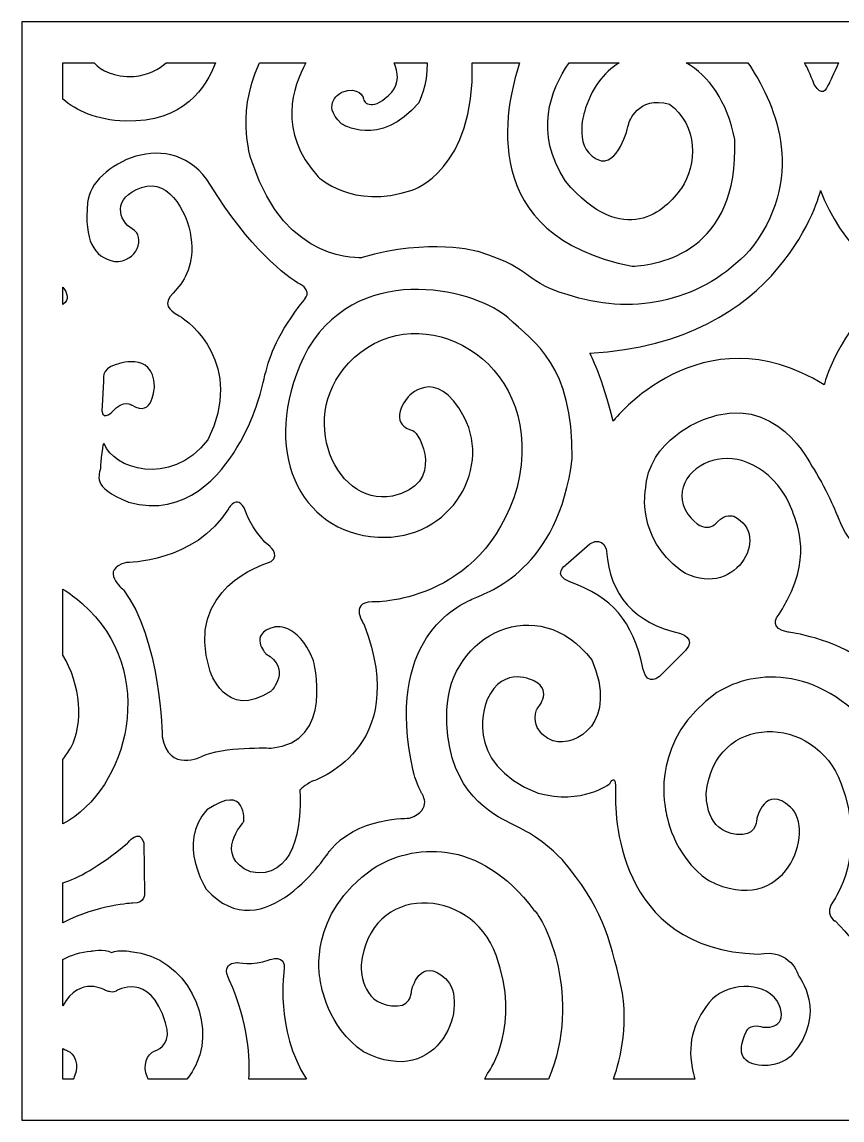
# Model space of a CAD drawing. Header units: centimetres. Extents: x -27.5 to -6.6, y -9.5 to -4.5.
# Drawn here: x -27.5 to -23.783, y -9.5 to -4.522 of the extents above; entities that cross this region are included whole.
import ezdxf

# ---------------------------------------------------------------- set-up
doc = ezdxf.new("R2010")
doc.units = ezdxf.units.CM
doc.header["$MEASUREMENT"] = 0
doc.layers.add('layer 1', color=7, linetype='Continuous')

msp = doc.modelspace()

# ---------------------------------------------------------------- linework, layer by layer
at = {"layer": 'layer 1', "color": 250}
for points, knots in [([(-27.5, -4.52225), (-27.5, -4.52225), (-20.5229, -4.52225), (-20.5229, -4.52225), (-20.5229, -4.52225), (-20.5229, -4.52225), (-13.5458, -4.52225), (-13.5458, -4.52225), (-13.5458, -4.52225), (-13.5458, -4.52225), (-13.5458, -4.52225), (-13.5458, -4.52225), (-13.5458, -4.52225), (-13.5458, -4.52225), (-6.5687, -4.52225), (-6.5687, -4.52225), (-6.5687, -4.52225), (-6.5687, -4.52225), (-6.5687, -9.5), (-6.5687, -9.5), (-6.5687, -9.5), (-6.5687, -9.5), (-13.5458, -9.5), (-13.5458, -9.5), (-13.5458, -9.5), (-13.5458, -9.5), (-13.5458, -9.5), (-13.5458, -9.5), (-13.5458, -9.5), (-13.5458, -9.5), (-20.5229, -9.5), (-20.5229, -9.5), (-20.5229, -9.5), (-20.5229, -9.5), (-27.5, -9.5), (-27.5, -9.5), (-27.5, -9.5), (-27.5, -9.5), (-27.5, -4.52225), (-27.5, -4.52225)], [0, 0, 0, 0, 0.0909091, 0.0909091, 0.0909091, 0.0909091, 0.1818182, 0.1818182, 0.1818182, 0.1818182, 0.2727273, 0.2727273, 0.2727273, 0.2727273, 0.3636364, 0.3636364, 0.3636364, 0.3636364, 0.4545455, 0.4545455, 0.4545455, 0.4545455, 0.5454545, 0.5454545, 0.5454545, 0.5454545, 0.6363636, 0.6363636, 0.6363636, 0.6363636, 0.7272727, 0.7272727, 0.7272727, 0.7272727, 0.8181818, 0.8181818, 0.8181818, 0.8181818, 1, 1, 1, 1]), ([(-26.84665, -4.70776), (-26.87855, -4.73721), (-26.92507, -4.76295), (-26.99222, -4.76922), (-26.99222, -4.76922), (-27.08413, -4.77343), (-27.13984, -4.74286), (-27.17337, -4.70776), (-27.17337, -4.70776), (-27.17337, -4.70776), (-27.31449, -4.70776), (-27.31449, -4.70776), (-27.31449, -4.70776), (-27.31449, -4.70776), (-27.31449, -4.87191), (-27.31449, -4.87191), (-27.31449, -4.87191), (-27.25305, -4.92481), (-27.16296, -4.96737), (-27.0314, -4.97159), (-27.0314, -4.97159), (-26.76613, -4.98008), (-26.66252, -4.81508), (-26.62326, -4.70776), (-26.62326, -4.70776), (-26.62326, -4.70776), (-26.84665, -4.70776), (-26.84665, -4.70776)], [0, 0, 0, 0, 0.125, 0.125, 0.125, 0.125, 0.25, 0.25, 0.25, 0.25, 0.375, 0.375, 0.375, 0.375, 0.5, 0.5, 0.5, 0.5, 0.625, 0.625, 0.625, 0.625, 0.75, 0.75, 0.75, 0.75, 1, 1, 1, 1]), ([(-26.42386, -4.70776), (-26.53797, -4.95978), (-26.45515, -5.16099), (-26.45515, -5.16099), (-26.45515, -5.16099), (-26.30439, -5.62302), (-25.95732, -5.59056), (-25.95732, -5.59056), (-25.95732, -5.59056), (-25.65344, -5.49997), (-25.43201, -5.56338), (-25.43201, -5.56338), (-25.43201, -5.56338), (-25.15169, -5.64945), (-25.26005, -5.69701), (-24.97501, -5.77401), (-24.97501, -5.77401), (-24.68998, -5.85102), (-24.38374, -5.77401), (-24.18351, -5.5362), (-24.18351, -5.5362), (-23.94185, -5.20406), (-24.09213, -4.87844), (-24.20921, -4.70776), (-24.20921, -4.70776), (-24.20921, -4.70776), (-24.48856, -4.70776), (-24.48856, -4.70776), (-24.48856, -4.70776), (-24.38806, -4.76497), (-24.30246, -4.88056), (-24.2691, -5.0553), (-24.2691, -5.0553), (-24.24711, -5.56565), (-24.61774, -5.62604), (-24.73395, -5.62906), (-24.73395, -5.62906), (-25.43926, -5.49294), (-25.31269, -4.91276), (-25.24403, -4.70776), (-25.24403, -4.70776), (-25.24403, -4.70776), (-25.45908, -4.70776), (-25.45908, -4.70776), (-25.45908, -4.70776), (-25.443, -5.19094), (-25.73118, -5.2848), (-25.73118, -5.2848), (-25.73118, -5.2848), (-26.00679, -5.3754), (-26.15755, -5.22365), (-26.15755, -5.22365), (-26.15755, -5.22365), (-26.34417, -5.0216), (-26.27042, -4.81151), (-26.21289, -4.70776), (-26.21289, -4.70776), (-26.21289, -4.70776), (-26.42386, -4.70776), (-26.42386, -4.70776)], [0, 0, 0, 0, 0.0625, 0.0625, 0.0625, 0.0625, 0.125, 0.125, 0.125, 0.125, 0.1875, 0.1875, 0.1875, 0.1875, 0.25, 0.25, 0.25, 0.25, 0.3125, 0.3125, 0.3125, 0.3125, 0.375, 0.375, 0.375, 0.375, 0.4375, 0.4375, 0.4375, 0.4375, 0.5, 0.5, 0.5, 0.5, 0.5625, 0.5625, 0.5625, 0.5625, 0.625, 0.625, 0.625, 0.625, 0.6875, 0.6875, 0.6875, 0.6875, 0.75, 0.75, 0.75, 0.75, 0.8125, 0.8125, 0.8125, 0.8125, 0.875, 0.875, 0.875, 0.875, 1, 1, 1, 1]), ([(-25.81341, -4.70776), (-25.79513, -4.75122), (-25.7881, -4.80154), (-25.82365, -4.84006), (-25.82365, -4.84006), (-25.90653, -4.92986), (-25.95218, -4.89299), (-25.95311, -4.86566), (-25.95311, -4.86566), (-25.95311, -4.86566), (-25.97097, -4.81016), (-26.05044, -4.84103), (-26.05044, -4.84103), (-26.05044, -4.84103), (-26.14921, -4.89135), (-26.05289, -4.98324), (-26.05289, -4.98324), (-26.05289, -4.98324), (-25.88012, -5.09809), (-25.70052, -4.88857), (-25.70052, -4.88857), (-25.70052, -4.88857), (-25.66127, -4.80814), (-25.66337, -4.70776), (-25.66337, -4.70776), (-25.66337, -4.70776), (-25.81341, -4.70776), (-25.81341, -4.70776)], [0, 0, 0, 0, 0.125, 0.125, 0.125, 0.125, 0.25, 0.25, 0.25, 0.25, 0.375, 0.375, 0.375, 0.375, 0.5, 0.5, 0.5, 0.5, 0.625, 0.625, 0.625, 0.625, 0.75, 0.75, 0.75, 0.75, 1, 1, 1, 1]), ([(-25.02, -4.70776), (-25.10306, -4.83146), (-25.18135, -5.02146), (-25.03626, -5.24404), (-25.03626, -5.24404), (-24.77007, -5.55659), (-24.58162, -5.37766), (-24.51095, -5.27574), (-24.51095, -5.27574), (-24.44028, -5.17383), (-24.43321, -4.98811), (-24.56513, -4.89525), (-24.56513, -4.89525), (-24.70882, -4.85222), (-24.74887, -4.98131), (-24.74887, -4.98131), (-24.74887, -4.98131), (-24.74887, -4.98131), (-24.78656, -5.1625), (-24.87372, -5.15118), (-24.87372, -5.15118), (-25.00799, -5.11041), (-24.95067, -4.93148), (-24.95067, -4.93148), (-24.95067, -4.93148), (-24.92061, -4.82496), (-24.86283, -4.75029), (-24.79289, -4.70776), (-24.79289, -4.70776), (-24.79289, -4.70776), (-25.02, -4.70776), (-25.02, -4.70776)], [0, 0, 0, 0, 0.1111111, 0.1111111, 0.1111111, 0.1111111, 0.2222222, 0.2222222, 0.2222222, 0.2222222, 0.3333333, 0.3333333, 0.3333333, 0.3333333, 0.4444444, 0.4444444, 0.4444444, 0.4444444, 0.5555556, 0.5555556, 0.5555556, 0.5555556, 0.6666667, 0.6666667, 0.6666667, 0.6666667, 0.7777778, 0.7777778, 0.7777778, 0.7777778, 1, 1, 1, 1]), ([(-23.95232, -4.70776), (-23.939, -4.73126), (-23.92886, -4.75534), (-23.90817, -4.80547), (-23.90817, -4.80547), (-23.87237, -4.86427), (-23.85745, -4.83272), (-23.83954, -4.7983), (-23.83954, -4.7983), (-23.83954, -4.7983), (-23.82104, -4.75474), (-23.7978, -4.70776), (-23.7978, -4.70776), (-23.7978, -4.70776), (-23.95232, -4.70776), (-23.95232, -4.70776)], [0, 0, 0, 0, 0.2, 0.2, 0.2, 0.2, 0.4, 0.4, 0.4, 0.4, 0.6, 0.6, 0.6, 0.6, 1, 1, 1, 1]), ([(-23.58961, -4.70776), (-23.87836, -5.45586), (-23.2089, -5.62712), (-23.2089, -5.62712), (-23.2089, -5.62712), (-22.64354, -5.68601), (-22.43625, -5.93967), (-22.43625, -5.93967), (-22.43625, -5.93967), (-22.40327, -5.8989), (-22.27606, -5.82643), (-22.27606, -5.82643), (-22.27606, -5.82643), (-22.1677, -5.79925), (-22.27606, -5.70866), (-22.27606, -5.70866), (-22.27606, -5.70866), (-22.40327, -5.55918), (-22.29962, -5.30551), (-22.29962, -5.30551), (-22.29962, -5.30551), (-22.29491, -5.20133), (-22.42211, -5.26927), (-22.42211, -5.26927), (-22.42211, -5.26927), (-22.73777, -5.52747), (-23.03929, -5.63165), (-23.35495, -5.35081), (-23.35495, -5.35081), (-23.5698, -5.15966), (-23.50746, -4.87201), (-23.44573, -4.70776), (-23.44573, -4.70776), (-23.44573, -4.70776), (-23.58961, -4.70776), (-23.58961, -4.70776)], [0, 0, 0, 0, 0.1, 0.1, 0.1, 0.1, 0.2, 0.2, 0.2, 0.2, 0.3, 0.3, 0.3, 0.3, 0.4, 0.4, 0.4, 0.4, 0.5, 0.5, 0.5, 0.5, 0.6, 0.6, 0.6, 0.6, 0.7, 0.7, 0.7, 0.7, 0.8, 0.8, 0.8, 0.8, 1, 1, 1, 1]), ([(-27.12602, -6.4357), (-27.08872, -6.54326), (-26.83285, -6.63662), (-26.6568, -6.41721), (-26.6568, -6.41721), (-26.48971, -6.07356), (-26.74035, -5.88059), (-26.78809, -5.85415), (-26.78809, -5.85415), (-26.83583, -5.82772), (-26.86269, -5.80128), (-26.81495, -5.75106), (-26.81495, -5.75106), (-26.76721, -5.70083), (-26.72245, -5.63738), (-26.7314, -5.52107), (-26.7314, -5.52107), (-26.74035, -5.40476), (-26.8239, -5.22764), (-26.95817, -5.27258), (-26.95817, -5.27258), (-27.09245, -5.31752), (-27.06261, -5.42591), (-26.99995, -5.46027), (-26.99995, -5.46027), (-26.93729, -5.49464), (-26.97608, -5.61359), (-27.08051, -5.6083), (-27.08051, -5.6083), (-27.176, -5.58716), (-27.21777, -5.51314), (-27.20285, -5.34131), (-27.20285, -5.34131), (-27.18793, -5.16949), (-26.81793, -4.97916), (-26.64487, -5.26201), (-26.64487, -5.26201), (-26.4718, -5.54486), (-26.29874, -5.67968), (-26.23906, -5.7114), (-26.23906, -5.7114), (-26.17938, -5.74312), (-26.22116, -5.78278), (-26.22116, -5.78278), (-26.22116, -5.78278), (-26.46285, -6.0881), (-26.35047, -6.15999), (-26.52559, -6.45155), (-26.52559, -6.45155), (-26.59725, -6.57086), (-26.75527, -6.77276), (-27.01636, -6.69875), (-27.01636, -6.69875), (-27.19356, -6.62725), (-27.14561, -6.57996), (-27.14378, -6.53604), (-27.14378, -6.53604), (-27.14378, -6.53604), (-27.13516, -6.40935), (-27.12602, -6.4357)], [0, 0, 0, 0, 0.0625, 0.0625, 0.0625, 0.0625, 0.125, 0.125, 0.125, 0.125, 0.1875, 0.1875, 0.1875, 0.1875, 0.25, 0.25, 0.25, 0.25, 0.3125, 0.3125, 0.3125, 0.3125, 0.375, 0.375, 0.375, 0.375, 0.4375, 0.4375, 0.4375, 0.4375, 0.5, 0.5, 0.5, 0.5, 0.5625, 0.5625, 0.5625, 0.5625, 0.625, 0.625, 0.625, 0.625, 0.6875, 0.6875, 0.6875, 0.6875, 0.75, 0.75, 0.75, 0.75, 0.8125, 0.8125, 0.8125, 0.8125, 0.875, 0.875, 0.875, 0.875, 1, 1, 1, 1]), ([(-24.8205, -6.33232), (-24.8205, -6.33232), (-24.42372, -5.82291), (-23.86324, -6.16696), (-23.86324, -6.16696), (-23.86324, -6.16696), (-23.81329, -5.93493), (-23.55803, -5.72157), (-23.55803, -5.72157), (-23.55803, -5.72157), (-23.79387, -5.52421), (-23.87989, -5.28684), (-23.87989, -5.28684), (-23.87989, -5.28684), (-24.04637, -5.98027), (-24.92594, -6.02294), (-24.92594, -6.02294), (-24.92594, -6.02294), (-24.8649, -6.1403), (-24.8205, -6.33232)], [0, 0, 0, 0, 0.1666667, 0.1666667, 0.1666667, 0.1666667, 0.3333333, 0.3333333, 0.3333333, 0.3333333, 0.5, 0.5, 0.5, 0.5, 0.6666667, 0.6666667, 0.6666667, 0.6666667, 1, 1, 1, 1]), ([(-26.66462, -8.45367), (-26.66462, -8.45367), (-26.79967, -8.2453), (-26.66148, -8.09431), (-26.66148, -8.09431), (-26.47617, -7.96748), (-26.49501, -8.14867), (-26.49501, -8.14867), (-26.49501, -8.14867), (-26.49501, -8.14867), (-26.63635, -8.30268), (-26.4636, -8.37515), (-26.4636, -8.37515), (-26.26887, -8.41441), (-26.22804, -8.16981), (-26.2406, -8.00372), (-26.2406, -8.00372), (-26.2406, -8.00372), (-26.21547, -7.97956), (-26.18406, -7.96446), (-26.18406, -7.96446), (-26.18406, -7.96446), (-25.73178, -7.82253), (-25.9485, -7.2548), (-25.9485, -7.2548), (-25.9485, -7.2548), (-26.02074, -7.15364), (-25.91238, -7.15137), (-25.91238, -7.15137), (-25.91238, -7.15137), (-25.41298, -7.16496), (-25.25515, -6.63045), (-25.25515, -6.63045), (-25.12088, -6.07783), (-25.64854, -5.7766), (-25.9642, -6.01894), (-25.9642, -6.01894), (-26.27986, -6.26128), (-26.09141, -6.72558), (-25.82051, -6.67122), (-25.82051, -6.67122), (-25.57552, -6.61913), (-25.69801, -6.38132), (-25.72864, -6.37453), (-25.72864, -6.37453), (-25.72864, -6.37453), (-25.84642, -6.34961), (-25.75455, -6.22731), (-25.75455, -6.22731), (-25.75455, -6.22731), (-25.62499, -6.06877), (-25.49543, -6.31337), (-25.49543, -6.31337), (-25.36586, -6.55798), (-25.57316, -6.89771), (-25.91945, -6.85468), (-25.91945, -6.85468), (-26.26573, -6.81164), (-26.42591, -6.42209), (-26.20212, -6.00082), (-26.20212, -6.00082), (-25.95242, -5.59088), (-25.4224, -5.74716), (-25.29755, -5.86267), (-25.29755, -5.86267), (-25.1727, -5.97817), (-25.00309, -6.07556), (-25.00545, -6.50136), (-25.00545, -6.50136), (-25.06905, -7.00416), (-25.38471, -7.10608), (-25.45303, -7.13552), (-25.45303, -7.13552), (-25.52134, -7.16496), (-25.86055, -7.3235), (-25.72628, -7.9169), (-25.72628, -7.9169), (-25.72628, -7.9169), (-25.71686, -7.96219), (-25.69095, -8.01428), (-25.69095, -8.01428), (-25.69095, -8.01428), (-25.6297, -8.09129), (-25.74277, -8.13206), (-25.74277, -8.13206), (-25.74277, -8.13206), (-25.98411, -8.12507), (-26.1066, -8.28134), (-26.1066, -8.28134), (-26.1066, -8.28134), (-26.40314, -8.74357), (-26.66462, -8.45367)], [0, 0, 0, 0, 0.0416667, 0.0416667, 0.0416667, 0.0416667, 0.0833333, 0.0833333, 0.0833333, 0.0833333, 0.125, 0.125, 0.125, 0.125, 0.1666667, 0.1666667, 0.1666667, 0.1666667, 0.2083333, 0.2083333, 0.2083333, 0.2083333, 0.25, 0.25, 0.25, 0.25, 0.2916667, 0.2916667, 0.2916667, 0.2916667, 0.3333333, 0.3333333, 0.3333333, 0.3333333, 0.375, 0.375, 0.375, 0.375, 0.4166667, 0.4166667, 0.4166667, 0.4166667, 0.4583333, 0.4583333, 0.4583333, 0.4583333, 0.5, 0.5, 0.5, 0.5, 0.5416667, 0.5416667, 0.5416667, 0.5416667, 0.5833333, 0.5833333, 0.5833333, 0.5833333, 0.625, 0.625, 0.625, 0.625, 0.6666667, 0.6666667, 0.6666667, 0.6666667, 0.7083333, 0.7083333, 0.7083333, 0.7083333, 0.75, 0.75, 0.75, 0.75, 0.7916667, 0.7916667, 0.7916667, 0.7916667, 0.8333333, 0.8333333, 0.8333333, 0.8333333, 0.875, 0.875, 0.875, 0.875, 0.9166667, 0.9166667, 0.9166667, 0.9166667, 1, 1, 1, 1]), ([(-27.31449, -5.80264), (-27.28052, -5.78224), (-27.29589, -5.74914), (-27.31449, -5.72517), (-27.31449, -5.72517), (-27.31449, -5.72517), (-27.31449, -5.80264), (-27.31449, -5.80264)], [0, 0, 0, 0, 0.3333333, 0.3333333, 0.3333333, 0.3333333, 1, 1, 1, 1]), ([(-27.09312, -6.29166), (-27.09312, -6.29166), (-27.1443, -6.34085), (-27.13699, -6.2618), (-27.13699, -6.2618), (-27.13699, -6.2618), (-27.12968, -6.15112), (-27.12968, -6.15112), (-27.12968, -6.15112), (-27.12968, -6.15112), (-27.14613, -6.09139), (-27.07302, -6.07558), (-27.07302, -6.07558), (-27.07302, -6.07558), (-26.90486, -6.00882), (-26.89937, -6.17396), (-26.89937, -6.17396), (-26.89937, -6.17396), (-26.90486, -6.31977), (-26.9999, -6.26004), (-26.9999, -6.26004), (-26.9999, -6.26004), (-27.03829, -6.22666), (-27.09312, -6.29166)], [0, 0, 0, 0, 0.1428571, 0.1428571, 0.1428571, 0.1428571, 0.2857143, 0.2857143, 0.2857143, 0.2857143, 0.4285714, 0.4285714, 0.4285714, 0.4285714, 0.5714286, 0.5714286, 0.5714286, 0.5714286, 0.7142857, 0.7142857, 0.7142857, 0.7142857, 1, 1, 1, 1]), ([(-23.18336, -7.38134), (-23.18336, -7.38134), (-23.1979, -7.3426), (-23.23426, -7.35062), (-23.23426, -7.35062), (-23.23426, -7.35062), (-23.25316, -7.35329), (-23.25171, -7.3947), (-23.25171, -7.3947), (-23.25171, -7.3947), (-23.25316, -7.49622), (-23.34769, -7.4989), (-23.34769, -7.4989), (-23.34769, -7.4989), (-23.44657, -7.51359), (-23.48002, -7.32523), (-23.48002, -7.32523), (-23.48002, -7.32523), (-23.49457, -7.2531), (-23.45966, -7.15291), (-23.45966, -7.15291), (-23.45966, -7.15291), (-23.41022, -7.09813), (-23.4902, -7.07142), (-23.4902, -7.07142), (-23.4902, -7.07142), (-23.72579, -6.97924), (-23.80141, -6.76551), (-23.80141, -6.76551), (-23.80141, -6.76551), (-23.85958, -6.62257), (-23.92065, -6.5344), (-23.92065, -6.5344), (-23.92065, -6.5344), (-24.08062, -6.18975), (-24.41073, -6.32467), (-24.41073, -6.32467), (-24.41073, -6.32467), (-24.66232, -6.41284), (-24.67395, -6.64528), (-24.67395, -6.64528), (-24.67395, -6.64528), (-24.71462, -6.85861), (-24.51344, -7.00958), (-24.51344, -7.00958), (-24.27732, -7.15534), (-24.09314, -6.8482), (-24.27354, -6.76317), (-24.27354, -6.76317), (-24.27354, -6.76317), (-24.31132, -6.74842), (-24.34721, -6.78833), (-24.34721, -6.78833), (-24.34721, -6.78833), (-24.40199, -6.86295), (-24.48133, -6.75276), (-24.48133, -6.75276), (-24.56067, -6.64257), (-24.45772, -6.52197), (-24.34816, -6.50549), (-24.34816, -6.50549), (-24.23387, -6.48206), (-24.07897, -6.55408), (-24.0053, -6.74235), (-24.0053, -6.74235), (-23.99963, -6.77619), (-23.91274, -6.92542), (-24.03175, -7.14406), (-24.03175, -7.14406), (-24.03175, -7.14406), (-24.05441, -7.18917), (-24.07614, -7.21867), (-24.07614, -7.21867), (-24.07614, -7.21867), (-24.11392, -7.27507), (-24.02608, -7.28808), (-24.02608, -7.28808), (-24.02608, -7.28808), (-23.80601, -7.31845), (-23.69078, -7.41996), (-23.69078, -7.41996), (-23.69078, -7.41996), (-23.62088, -7.46768), (-23.56516, -7.53449), (-23.56516, -7.53449), (-23.50943, -7.60129), (-23.27644, -7.70723), (-23.18452, -7.51887), (-23.18452, -7.51887), (-23.14768, -7.44339), (-23.18336, -7.38134), (-23.18336, -7.38134)], [0, 0, 0, 0, 0.0416667, 0.0416667, 0.0416667, 0.0416667, 0.0833333, 0.0833333, 0.0833333, 0.0833333, 0.125, 0.125, 0.125, 0.125, 0.1666667, 0.1666667, 0.1666667, 0.1666667, 0.2083333, 0.2083333, 0.2083333, 0.2083333, 0.25, 0.25, 0.25, 0.25, 0.2916667, 0.2916667, 0.2916667, 0.2916667, 0.3333333, 0.3333333, 0.3333333, 0.3333333, 0.375, 0.375, 0.375, 0.375, 0.4166667, 0.4166667, 0.4166667, 0.4166667, 0.4583333, 0.4583333, 0.4583333, 0.4583333, 0.5, 0.5, 0.5, 0.5, 0.5416667, 0.5416667, 0.5416667, 0.5416667, 0.5833333, 0.5833333, 0.5833333, 0.5833333, 0.625, 0.625, 0.625, 0.625, 0.6666667, 0.6666667, 0.6666667, 0.6666667, 0.7083333, 0.7083333, 0.7083333, 0.7083333, 0.75, 0.75, 0.75, 0.75, 0.7916667, 0.7916667, 0.7916667, 0.7916667, 0.8333333, 0.8333333, 0.8333333, 0.8333333, 0.875, 0.875, 0.875, 0.875, 0.9166667, 0.9166667, 0.9166667, 0.9166667, 1, 1, 1, 1]), ([(-26.6825, -7.85122), (-26.6825, -7.85122), (-26.83725, -7.92792), (-26.86385, -7.76289), (-26.86385, -7.76289), (-26.86385, -7.76289), (-26.8711, -7.31663), (-27.04037, -7.09582), (-27.04037, -7.09582), (-27.04037, -7.09582), (-27.15401, -7.00517), (-27.02586, -6.97263), (-27.02586, -6.97263), (-27.02586, -6.97263), (-26.71635, -6.97496), (-26.56402, -6.72858), (-26.56402, -6.72858), (-26.56402, -6.72858), (-26.51565, -6.64491), (-26.47939, -6.7588), (-26.47939, -6.7588), (-26.47939, -6.7588), (-26.4407, -6.84945), (-26.37541, -6.90058), (-26.37541, -6.90058), (-26.37541, -6.90058), (-26.31496, -6.95404), (-26.39475, -6.97728), (-26.39475, -6.97728), (-26.39475, -6.97728), (-26.76713, -7.09117), (-26.64865, -7.46074), (-26.64865, -7.46074), (-26.64865, -7.46074), (-26.57852, -7.69317), (-26.37057, -7.55603), (-26.37057, -7.55603), (-26.37057, -7.55603), (-26.27385, -7.45376), (-26.39475, -7.38636), (-26.39475, -7.38636), (-26.39475, -7.38636), (-26.47697, -7.29571), (-26.35607, -7.26549), (-26.35607, -7.26549), (-26.35607, -7.26549), (-26.25209, -7.2376), (-26.17955, -7.41425), (-26.17955, -7.41425), (-26.17955, -7.41425), (-26.07799, -7.79079), (-26.37057, -7.81403), (-26.37057, -7.81403), (-26.37057, -7.81403), (-26.59303, -7.80473), (-26.6825, -7.85122)], [0, 0, 0, 0, 0.0666667, 0.0666667, 0.0666667, 0.0666667, 0.1333333, 0.1333333, 0.1333333, 0.1333333, 0.2, 0.2, 0.2, 0.2, 0.2666667, 0.2666667, 0.2666667, 0.2666667, 0.3333333, 0.3333333, 0.3333333, 0.3333333, 0.4, 0.4, 0.4, 0.4, 0.4666667, 0.4666667, 0.4666667, 0.4666667, 0.5333333, 0.5333333, 0.5333333, 0.5333333, 0.6, 0.6, 0.6, 0.6, 0.6666667, 0.6666667, 0.6666667, 0.6666667, 0.7333333, 0.7333333, 0.7333333, 0.7333333, 0.8, 0.8, 0.8, 0.8, 0.8666667, 0.8666667, 0.8666667, 0.8666667, 1, 1, 1, 1]), ([(-24.84988, -6.92268), (-24.84988, -6.92268), (-24.85943, -6.84884), (-24.9258, -6.88769), (-24.9258, -6.88769), (-24.9258, -6.88769), (-25.03501, -6.98352), (-25.03501, -6.98352), (-25.03501, -6.98352), (-25.03501, -6.98352), (-25.09837, -7.02908), (-25.01631, -7.06), (-25.01631, -7.06), (-24.82285, -7.1329), (-24.73396, -7.22926), (-24.68338, -7.45745), (-24.68338, -7.45745), (-24.66501, -7.54032), (-24.60793, -7.48764), (-24.60793, -7.48764), (-24.60793, -7.48764), (-24.60793, -7.48764), (-24.49183, -7.37212), (-24.49183, -7.37212), (-24.49183, -7.37212), (-24.44114, -7.31549), (-24.51538, -7.29441), (-24.51538, -7.29441), (-24.51538, -7.29441), (-24.72488, -7.24698), (-24.83604, -7.11908), (-24.84988, -6.92268)], [0, 0, 0, 0, 0.1111111, 0.1111111, 0.1111111, 0.1111111, 0.2222222, 0.2222222, 0.2222222, 0.2222222, 0.3333333, 0.3333333, 0.3333333, 0.3333333, 0.4444444, 0.4444444, 0.4444444, 0.4444444, 0.5555556, 0.5555556, 0.5555556, 0.5555556, 0.6666667, 0.6666667, 0.6666667, 0.6666667, 0.7777778, 0.7777778, 0.7777778, 0.7777778, 1, 1, 1, 1]), ([(-27.31449, -8.15785), (-27.01839, -8.00043), (-26.87525, -7.46654), (-27.22677, -7.15887), (-27.22677, -7.15887), (-27.25588, -7.13338), (-27.28519, -7.1115), (-27.31449, -7.0928), (-27.31449, -7.0928), (-27.31449, -7.0928), (-27.31449, -7.39342), (-27.31449, -7.39342), (-27.31449, -7.39342), (-27.23368, -7.52553), (-27.21858, -7.70289), (-27.2791, -7.8121), (-27.2791, -7.8121), (-27.29004, -7.83183), (-27.30192, -7.84941), (-27.31449, -7.86497), (-27.31449, -7.86497), (-27.31449, -7.86497), (-27.31449, -8.15785), (-27.31449, -8.15785)], [0, 0, 0, 0, 0.1428571, 0.1428571, 0.1428571, 0.1428571, 0.2857143, 0.2857143, 0.2857143, 0.2857143, 0.4285714, 0.4285714, 0.4285714, 0.4285714, 0.5714286, 0.5714286, 0.5714286, 0.5714286, 0.7142857, 0.7142857, 0.7142857, 0.7142857, 1, 1, 1, 1]), ([(-24.45042, -9.3145), (-24.45209, -9.29922), (-24.4572, -9.28628), (-24.4572, -9.28628), (-24.4572, -9.28628), (-24.48663, -9.16117), (-24.46014, -9.06109), (-24.38509, -8.96759), (-24.38509, -8.96759), (-24.31004, -8.87409), (-24.14229, -8.86882), (-24.07754, -8.95837), (-24.07754, -8.95837), (-24.01868, -9.06504), (-24.09962, -9.08964), (-24.15112, -9.07647), (-24.15112, -9.07647), (-24.20262, -9.0633), (-24.21587, -9.09754), (-24.21587, -9.09754), (-24.21587, -9.09754), (-24.26737, -9.20421), (-24.22617, -9.24635), (-24.1467, -9.25293), (-24.1467, -9.25293), (-24.06724, -9.25952), (-24.0128, -9.20948), (-24.0128, -9.20948), (-24.0128, -9.20948), (-23.8421, -9.01458), (-23.98042, -8.84512), (-23.98042, -8.84512), (-23.98042, -8.84512), (-23.98042, -8.84512), (-24.0128, -8.72133), (-24.16289, -8.74767), (-24.16289, -8.74767), (-24.81331, -8.72659), (-24.81348, -8.09831), (-24.80956, -8.00789), (-24.80956, -8.00789), (-24.80564, -7.91746), (-24.83474, -7.97496), (-24.83474, -7.97496), (-24.83474, -7.97496), (-24.83474, -7.97496), (-24.96013, -8.0721), (-25.16026, -8.01811), (-25.16026, -8.01811), (-25.5149, -7.88115), (-25.39129, -7.59406), (-25.39129, -7.59406), (-25.39129, -7.59406), (-25.31624, -7.43077), (-25.17645, -7.5111), (-25.17645, -7.5111), (-25.17645, -7.5111), (-25.08816, -7.55456), (-25.16762, -7.64015), (-25.16762, -7.64015), (-25.16762, -7.64015), (-25.19852, -7.74682), (-25.09257, -7.78106), (-25.09257, -7.78106), (-25.09257, -7.78106), (-24.98515, -7.81135), (-24.79532, -7.69415), (-24.91746, -7.41365), (-24.91746, -7.41365), (-25.16026, -7.09891), (-25.56199, -7.29776), (-25.57376, -7.64147), (-25.57376, -7.64147), (-25.58553, -7.98518), (-25.39336, -8.09975), (-25.30359, -8.14584), (-25.30359, -8.14584), (-25.21383, -8.19193), (-25.1635, -8.20905), (-25.05166, -8.31836), (-25.05166, -8.31836), (-24.87007, -8.53295), (-24.83684, -8.66865), (-24.78533, -8.88989), (-24.78533, -8.88989), (-24.74117, -9.0796), (-24.80087, -9.26538), (-24.81879, -9.3145), (-24.81879, -9.3145), (-24.81879, -9.3145), (-24.45042, -9.3145), (-24.45042, -9.3145)], [0, 0, 0, 0, 0.0416667, 0.0416667, 0.0416667, 0.0416667, 0.0833333, 0.0833333, 0.0833333, 0.0833333, 0.125, 0.125, 0.125, 0.125, 0.1666667, 0.1666667, 0.1666667, 0.1666667, 0.2083333, 0.2083333, 0.2083333, 0.2083333, 0.25, 0.25, 0.25, 0.25, 0.2916667, 0.2916667, 0.2916667, 0.2916667, 0.3333333, 0.3333333, 0.3333333, 0.3333333, 0.375, 0.375, 0.375, 0.375, 0.4166667, 0.4166667, 0.4166667, 0.4166667, 0.4583333, 0.4583333, 0.4583333, 0.4583333, 0.5, 0.5, 0.5, 0.5, 0.5416667, 0.5416667, 0.5416667, 0.5416667, 0.5833333, 0.5833333, 0.5833333, 0.5833333, 0.625, 0.625, 0.625, 0.625, 0.6666667, 0.6666667, 0.6666667, 0.6666667, 0.7083333, 0.7083333, 0.7083333, 0.7083333, 0.75, 0.75, 0.75, 0.75, 0.7916667, 0.7916667, 0.7916667, 0.7916667, 0.8333333, 0.8333333, 0.8333333, 0.8333333, 0.875, 0.875, 0.875, 0.875, 0.9166667, 0.9166667, 0.9166667, 0.9166667, 1, 1, 1, 1]), ([(-23.64308, -8.70505), (-23.64308, -8.70505), (-23.68156, -8.77187), (-23.71862, -8.70767), (-23.71862, -8.70767), (-23.71862, -8.70767), (-23.74854, -8.66443), (-23.8141, -8.59762), (-23.8141, -8.59762), (-23.8141, -8.59762), (-23.86968, -8.5701), (-23.81838, -8.50198), (-23.81838, -8.50198), (-23.81838, -8.50198), (-23.66921, -8.29497), (-23.78607, -7.9753), (-23.78607, -7.9753), (-23.90294, -7.65562), (-24.36279, -7.65038), (-24.39794, -8.01984), (-24.39794, -8.01984), (-24.39889, -8.06089), (-24.38939, -8.21025), (-24.23262, -8.20588), (-24.23262, -8.20588), (-24.16801, -8.20239), (-24.16896, -8.13339), (-24.16896, -8.13339), (-24.16896, -8.13339), (-24.16896, -8.13339), (-24.13191, -7.97705), (-24.016, -8.08098), (-24.016, -8.08098), (-23.90009, -8.18492), (-24.03643, -8.59238), (-24.38701, -8.4142), (-24.38701, -8.4142), (-24.55138, -8.30153), (-24.57941, -8.11243), (-24.58321, -8.08884), (-24.58321, -8.08884), (-24.58701, -8.06526), (-24.64782, -7.77223), (-24.34996, -7.5626), (-24.34996, -7.5626), (-24.17609, -7.45255), (-23.86541, -7.43683), (-23.61458, -7.77092), (-23.61458, -7.77092), (-23.56185, -7.81808), (-23.33525, -8.2727), (-23.64308, -8.70505)], [0, 0, 0, 0, 0.0714286, 0.0714286, 0.0714286, 0.0714286, 0.1428571, 0.1428571, 0.1428571, 0.1428571, 0.2142857, 0.2142857, 0.2142857, 0.2142857, 0.2857143, 0.2857143, 0.2857143, 0.2857143, 0.3571429, 0.3571429, 0.3571429, 0.3571429, 0.4285714, 0.4285714, 0.4285714, 0.4285714, 0.5, 0.5, 0.5, 0.5, 0.5714286, 0.5714286, 0.5714286, 0.5714286, 0.6428571, 0.6428571, 0.6428571, 0.6428571, 0.7142857, 0.7142857, 0.7142857, 0.7142857, 0.7857143, 0.7857143, 0.7857143, 0.7857143, 0.8571429, 0.8571429, 0.8571429, 0.8571429, 1, 1, 1, 1]), ([(-27.31449, -8.60553), (-27.15492, -8.52276), (-26.99695, -8.51695), (-26.99695, -8.51695), (-26.99695, -8.51695), (-26.93958, -8.51747), (-26.9449, -8.47245), (-26.9449, -8.47245), (-26.9449, -8.47245), (-26.9449, -8.47245), (-26.94786, -8.24351), (-26.94786, -8.24351), (-26.94786, -8.24351), (-26.96618, -8.17273), (-27.02117, -8.24499), (-27.02117, -8.24499), (-27.02117, -8.24499), (-27.15617, -8.35574), (-27.2464, -8.40315), (-27.31449, -8.42525), (-27.31449, -8.42525), (-27.31449, -8.42525), (-27.31449, -8.60553), (-27.31449, -8.60553)], [0, 0, 0, 0, 0.1428571, 0.1428571, 0.1428571, 0.1428571, 0.2857143, 0.2857143, 0.2857143, 0.2857143, 0.4285714, 0.4285714, 0.4285714, 0.4285714, 0.5714286, 0.5714286, 0.5714286, 0.5714286, 0.7142857, 0.7142857, 0.7142857, 0.7142857, 1, 1, 1, 1]), ([(-25.11354, -9.3145), (-24.95529, -8.93917), (-25.13304, -8.58901), (-25.17896, -8.54793), (-25.17896, -8.54793), (-25.42979, -8.21385), (-25.73386, -8.24944), (-25.90773, -8.35949), (-25.90773, -8.35949), (-26.20559, -8.56912), (-26.1514, -8.84228), (-26.1476, -8.86586), (-26.1476, -8.86586), (-26.1438, -8.88944), (-26.11577, -9.07854), (-25.9514, -9.19121), (-25.9514, -9.19121), (-25.60081, -9.36939), (-25.46447, -8.96194), (-25.58038, -8.858), (-25.58038, -8.858), (-25.6963, -8.75406), (-25.73335, -8.91041), (-25.73335, -8.91041), (-25.73335, -8.91041), (-25.73335, -8.91041), (-25.7324, -8.97941), (-25.79701, -8.9829), (-25.79701, -8.9829), (-25.95377, -8.98727), (-25.96328, -8.83791), (-25.96233, -8.79686), (-25.96233, -8.79686), (-25.92717, -8.4274), (-25.46732, -8.43264), (-25.35046, -8.75232), (-25.35046, -8.75232), (-25.2336, -9.07199), (-25.38276, -9.27899), (-25.38276, -9.27899), (-25.38276, -9.27899), (-25.39283, -9.29236), (-25.39878, -9.30416), (-25.40185, -9.3145), (-25.40185, -9.3145), (-25.40185, -9.3145), (-25.11354, -9.3145), (-25.11354, -9.3145)], [0, 0, 0, 0, 0.0769231, 0.0769231, 0.0769231, 0.0769231, 0.1538462, 0.1538462, 0.1538462, 0.1538462, 0.2307692, 0.2307692, 0.2307692, 0.2307692, 0.3076923, 0.3076923, 0.3076923, 0.3076923, 0.3846154, 0.3846154, 0.3846154, 0.3846154, 0.4615385, 0.4615385, 0.4615385, 0.4615385, 0.5384615, 0.5384615, 0.5384615, 0.5384615, 0.6153846, 0.6153846, 0.6153846, 0.6153846, 0.6923077, 0.6923077, 0.6923077, 0.6923077, 0.7692308, 0.7692308, 0.7692308, 0.7692308, 0.8461538, 0.8461538, 0.8461538, 0.8461538, 1, 1, 1, 1]), ([(-26.75191, -9.3145), (-26.73628, -9.29601), (-26.721, -9.27152), (-26.70672, -9.23964), (-26.70672, -9.23964), (-26.6237, -9.05443), (-26.74679, -8.76021), (-27.00728, -8.73629), (-27.00728, -8.73629), (-27.00728, -8.73629), (-27.05931, -8.72519), (-27.09434, -8.73994), (-27.09434, -8.73994), (-27.12918, -8.72176), (-27.18637, -8.73396), (-27.18637, -8.73396), (-27.18637, -8.73396), (-27.23377, -8.73831), (-27.27661, -8.75162), (-27.31449, -8.77158), (-27.31449, -8.77158), (-27.31449, -8.77158), (-27.31449, -8.98262), (-27.31449, -8.98262), (-27.31449, -8.98262), (-27.23687, -8.83958), (-27.12053, -8.91297), (-27.12053, -8.91297), (-27.12053, -8.91297), (-27.11453, -8.9154), (-27.10928, -8.91674), (-27.10466, -8.91723), (-27.10466, -8.91723), (-27.0975, -8.92076), (-27.0874, -8.92109), (-27.07312, -8.9153), (-27.07312, -8.9153), (-27.07312, -8.9153), (-26.92141, -8.81959), (-26.84889, -9.05975), (-26.84889, -9.05975), (-26.82122, -9.1457), (-26.86893, -9.17672), (-26.90041, -9.18824), (-26.90041, -9.18824), (-26.9319, -9.19976), (-26.95576, -9.25205), (-26.93095, -9.30699), (-26.93095, -9.30699), (-26.92982, -9.30949), (-26.9285, -9.31199), (-26.927, -9.3145), (-26.927, -9.3145), (-26.927, -9.3145), (-26.75191, -9.3145), (-26.75191, -9.3145)], [0, 0, 0, 0, 0.0666667, 0.0666667, 0.0666667, 0.0666667, 0.1333333, 0.1333333, 0.1333333, 0.1333333, 0.2, 0.2, 0.2, 0.2, 0.2666667, 0.2666667, 0.2666667, 0.2666667, 0.3333333, 0.3333333, 0.3333333, 0.3333333, 0.4, 0.4, 0.4, 0.4, 0.4666667, 0.4666667, 0.4666667, 0.4666667, 0.5333333, 0.5333333, 0.5333333, 0.5333333, 0.6, 0.6, 0.6, 0.6, 0.6666667, 0.6666667, 0.6666667, 0.6666667, 0.7333333, 0.7333333, 0.7333333, 0.7333333, 0.8, 0.8, 0.8, 0.8, 0.8666667, 0.8666667, 0.8666667, 0.8666667, 1, 1, 1, 1]), ([(-26.21078, -9.3145), (-26.35369, -9.09064), (-26.31199, -8.82005), (-26.31199, -8.82005), (-26.31199, -8.82005), (-26.30097, -8.7432), (-26.37953, -8.77367), (-26.37953, -8.77367), (-26.37953, -8.77367), (-26.45535, -8.80282), (-26.52564, -8.7856), (-26.52564, -8.7856), (-26.52564, -8.7856), (-26.60421, -8.7909), (-26.5601, -8.86377), (-26.5601, -8.86377), (-26.5601, -8.86377), (-26.47257, -9.06651), (-26.4642, -9.22269), (-26.47126, -9.3145), (-26.47126, -9.3145), (-26.47126, -9.3145), (-26.21078, -9.3145), (-26.21078, -9.3145)], [0, 0, 0, 0, 0.1428571, 0.1428571, 0.1428571, 0.1428571, 0.2857143, 0.2857143, 0.2857143, 0.2857143, 0.4285714, 0.4285714, 0.4285714, 0.4285714, 0.5714286, 0.5714286, 0.5714286, 0.5714286, 0.7142857, 0.7142857, 0.7142857, 0.7142857, 1, 1, 1, 1]), ([(-27.26808, -9.3145), (-27.26598, -9.31123), (-27.26418, -9.30793), (-27.2627, -9.30466), (-27.2627, -9.30466), (-27.23789, -9.24972), (-27.26175, -9.19744), (-27.29323, -9.18591), (-27.29323, -9.18591), (-27.29988, -9.18348), (-27.30726, -9.18017), (-27.31449, -9.17567), (-27.31449, -9.17567), (-27.31449, -9.17567), (-27.31449, -9.3145), (-27.31449, -9.3145), (-27.31449, -9.3145), (-27.31449, -9.3145), (-27.26808, -9.3145), (-27.26808, -9.3145)], [0, 0, 0, 0, 0.1666667, 0.1666667, 0.1666667, 0.1666667, 0.3333333, 0.3333333, 0.3333333, 0.3333333, 0.5, 0.5, 0.5, 0.5, 0.6666667, 0.6666667, 0.6666667, 0.6666667, 1, 1, 1, 1])]:
    msp.add_open_spline(points, degree=3, knots=knots, dxfattribs=at)

doc.saveas('drawing.dxf')
